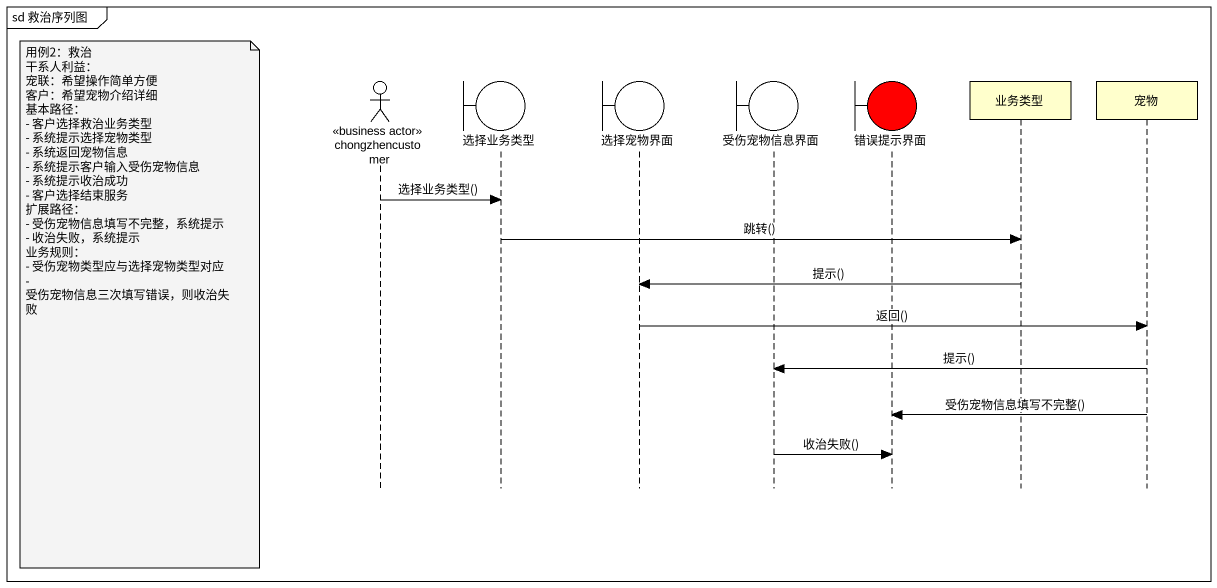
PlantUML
@startuml
mainframe sd 救治序列图
hide footbox
actor chongzhencustomer <<business actor>>
boundary 选择业务类型
boundary 选择宠物界面
boundary 受伤宠物信息界面
boundary 错误提示界面 #FF0000
participant 业务类型
participant 宠物

chongzhencustomer -> 选择业务类型 : 选择业务类型()
选择业务类型 -> 业务类型 : 跳转()
业务类型 -> 选择宠物界面 : 提示()
note left of chongzhencustomer
  用例2：救治
  干系人利益：
  宠联：希望操作简单方便
  客户：希望宠物介绍详细
  基本路径：
  - 客户选择救治业务类型
  - 系统提示选择宠物类型
  - 系统返回宠物信息
  - 系统提示客户输入受伤宠物信息
  - 系统提示收治成功
  - 客户选择结束服务
  扩展路径：
  - 受伤宠物信息填写不完整，系统提示
  - 收治失败，系统提示
  业务规则：
  - 受伤宠物类型应与选择宠物类型对应
  - 受伤宠物信息三次填写错误，则收治失败
end note
选择宠物界面 -> 宠物 : 返回()
宠物 -> 受伤宠物信息界面 : 提示()
宠物 -> 错误提示界面 : 受伤宠物信息填写不完整()
受伤宠物信息界面 -> 错误提示界面 : 收治失败()
@enduml
